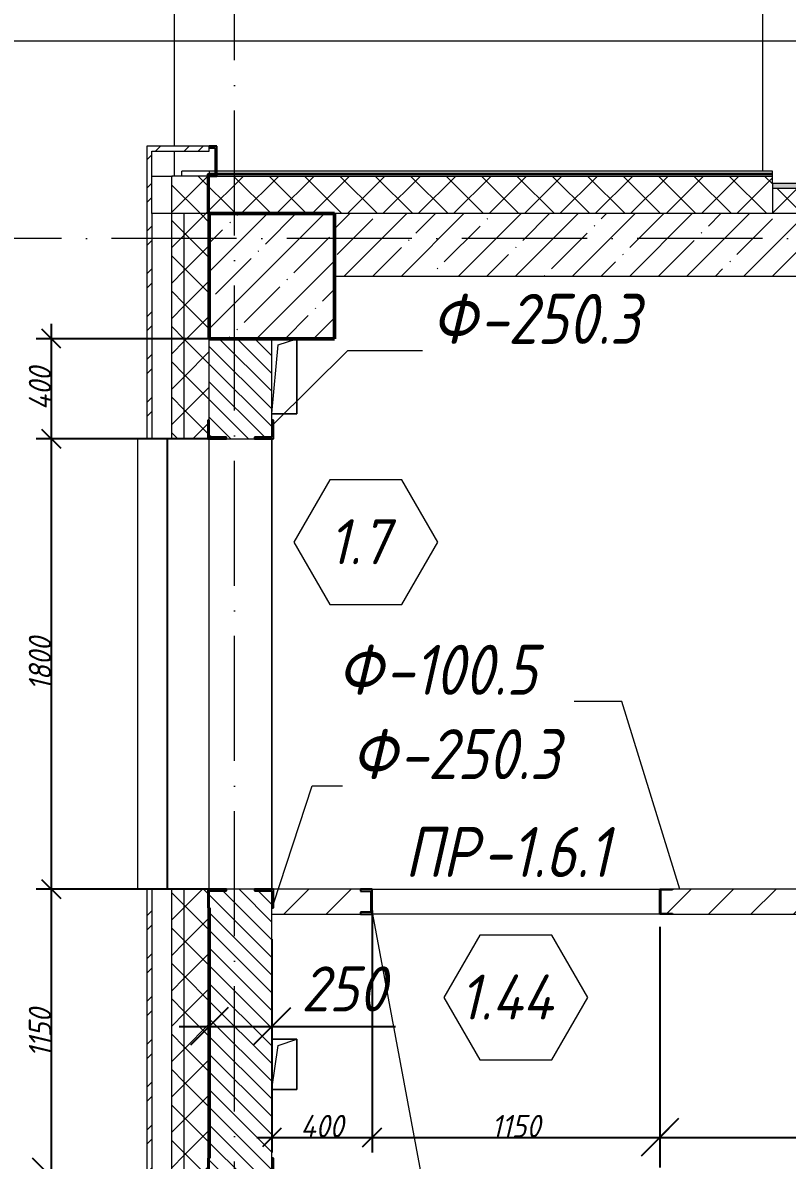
# Model space of a CAD drawing. Header units: millimetres. Extents: x -356862 to 418287, y 0 to 839748.
# Drawn here: x -178196 to -175142, y 608614 to 613160 of the extents above; entities that cross this region are included whole.
import ezdxf

# ---------------------------------------------------------------- set-up
doc = ezdxf.new("R2010")
doc.units = ezdxf.units.MM
doc.linetypes.add('50_200_ШТРИХ_1Т_ш5_п1_п1_', pattern=[700, 500, -100, 0, -100])
for name, color, linetype, lineweight in [('A-____-____-DIMS', 7, 'Continuous', 9), ('A-DOOR-____-IDEN', 7, 'Continuous', 9), ('A-DOOR-____-OTLN', 7, 'Continuous', 9), ('A-FLOR-____-OTLN', 7, 'Continuous', 9), ('A-GENM-____-IDEN', 7, 'Continuous', 9), ('A-GENM-____-MCUT', 7, 'Continuous', 25), ('A-GENM-____-OTLN', 7, 'Continuous', 9), ('A-GENM-____-OTLN-1', 7, 'Continuous', 25), ('A-GLAZ-____-OTLN', 7, 'Continuous', 9), ('A-WALL-____-MCUT', 7, 'Continuous', 13), ('A-WALL-____-MCUT-1', 7, 'Continuous', 9), ('A-WALL-____-MCUT-2', 7, 'Continuous', 50), ('A-WALL-____-MCUT-3', 7, 'Continuous', 9), ('A-WALL-____-OTLN', 7, 'Continuous', 9), ('A-WALL-____-PATT-1', 7, 'Continuous', 9), ('A-WALL-FNSH-MCUT-1', 7, 'Continuous', 9), ('S-COLS-____-MCUT', 7, 'Continuous', 50), ('S-COLS-____-OTLN', 7, 'Continuous', 9), ('S-GRID-____-OTLN-1', 7, '50_200_ШТРИХ_1Т_ш5_п1_п1_', 9)]:
    doc.layers.add(name, color=color, linetype=linetype, lineweight=lineweight)
for name, color, linetype, lineweight, true_color in [('A-DOOR-____-OTLN-1', 7, 'Continuous', 9, 0xffffff), ('A-WALL-____-MCUT-7', 7, 'Continuous', 9, 0x000000), ('A-WALL-____-PATT-2', 7, 'Continuous', 9, 0x787878), ('A-WALL-____-PATT-5', 7, 'Continuous', 9, 0x000000), ('A-WALL-____-PATT-7', 7, 'Continuous', 9, 0x000000), ('A-WALL-FNSH-MCUT-2', 7, 'Continuous', 13, 0x000000), ('A-WALL-FNSH-MCUT-3', 7, 'Continuous', 9, 0x000000), ('G-____-____-SYMB-2', 7, 'Continuous', 9, 0x000000), ('I-WALL-____-OTLN-3', 7, 'Continuous', 9, 0x000000)]:
    doc.layers.add(name, color=color, linetype=linetype, lineweight=lineweight, true_color=true_color)
doc.styles.add('ISOCPEUR_I_10', font='isocpeui.ttf', dxfattribs={"width": 0.9, "height": 180})
doc.styles.add('ISOCPEUR_I_14', font='isocpeui.ttf', dxfattribs={"width": 0.9, "height": 180})
doc.styles.add('ISOCPEUR_I_2', font='isocpeui.ttf', dxfattribs={"width": 0.85, "height": 2.3})
doc.styles.add('ISOCPEUR_I_7', font='isocpeui.ttf', dxfattribs={"width": 0.9, "height": 90})
doc.dimstyles.new('ISO-1_8_0_9К_СРЕДНИЙ_Кладочные_2', dxfattribs={"dimscale": 304.8, "dimtxt": 89.638306, "dimasz": 0.246063, "dimexe": 0.19685, "dimexo": 0, "dimgap": 0, "dimtad": 1, "dimdec": 3, "dimrnd": 0.001, "dimdsep": 46, "dimtxsty": 'ISOCPEUR_I_7', "dimblk1": 'OBLIQUE', "dimblk2": 'OBLIQUE', "dimsah": 1, "dimcen": 0.09, "dimdle": 0.19685, "dimazin": 0, "dimtfac": 1, "dimtdec": 4, "dimtix": 1, "dimtmove": 1, "dimatfit": 3, "dimfxl": 1, "dimtvp": 1, "dimtolj": 1, "dimtzin": 0, "dimarcsym": 2})
doc.dimstyles.new('ISO-1_8_0_9К_СРЕДНИЙ_Кладочные_3', dxfattribs={"dimscale": 304.8, "dimtxt": 179.276612, "dimasz": 0.492126, "dimexe": 0.393701, "dimexo": 0, "dimgap": 0, "dimtad": 1, "dimdec": 3, "dimrnd": 0.001, "dimdsep": 46, "dimtxsty": 'ISOCPEUR_I_10', "dimblk1": 'OBLIQUE', "dimblk2": 'OBLIQUE', "dimsah": 1, "dimcen": 0.09, "dimdle": 0.393701, "dimazin": 0, "dimtfac": 1, "dimtdec": 4, "dimtix": 1, "dimtmove": 0, "dimatfit": 3, "dimfxl": 1, "dimtvp": 1, "dimtolj": 1, "dimtzin": 0, "dimarcsym": 2})
doc.dimstyles.new('ISO-1_8_0_9К_СРЕДНИЙ_Кладочные_4', dxfattribs={"dimscale": 304.8, "dimtxt": 179.276612, "dimasz": 0.492126, "dimexe": 0.393701, "dimexo": 0, "dimgap": 0, "dimtad": 1, "dimdec": 3, "dimrnd": 0.001, "dimdsep": 46, "dimtxsty": 'ISOCPEUR_I_10', "dimblk1": 'OBLIQUE', "dimblk2": 'OBLIQUE', "dimsah": 1, "dimcen": 0.09, "dimdle": 0.393701, "dimazin": 0, "dimtfac": 1, "dimtdec": 4, "dimtix": 1, "dimtmove": 1, "dimatfit": 3, "dimfxl": 1, "dimtvp": 1, "dimtolj": 1, "dimtzin": 0, "dimarcsym": 2})
pattern_1 = [(45, (-175000.74, 544716.51), (-70.71068, 70.71068), []), (135, (-175000.74, 544716.51), (-70.71068, -70.71068), [])]
pattern_2 = [(45, (-175000.74, 544716.51), (-85.53659, 85.53659), []), (45, (-174943.71, 544716.51), (-85.53659, 85.53659), [])]

# ---------------------------------------------------------------- blocks, each defined once
blk = doc.blocks.new('BSC_Колонна _Прямоугольная - 500х500-V36-АР1_Кладочный план 1 этажа в осях 1-64_Ю-ЯЯ')
at = {"layer": 'S-COLS-____-OTLN'}
h = blk.add_hatch(dxfattribs=at)
h.set_pattern_fill('FP_35', color=256, style=0, pattern_type=2)
h.set_pattern_definition([(45, (2200, -67431.04), (-114.04925, 114.04925), []), (45, (2314.05, -67431.04), (-114.04925, 114.04925), [201.613, -40.323, 3.353, -36.97])])
h.paths.add_polyline_path([(-250, -250), (250, -250), (250, 250), (-250, 250)], flags=0)
at = {"layer": 'S-COLS-____-MCUT'}
for p, q in [((250, 250), (-250, 250)), ((-250, 250), (-250, -250)), ((250, -250), (250, 250)), ((-250, -250), (250, -250))]:
    blk.add_line(p, q, dxfattribs=at)
blk = doc.blocks.new('Проем_Дверь_Прямоугольный - 1800х2700h_оконные проемы-25805030-АР1_Кладочный план 1 этажа в осях 1-64_Ю-ЯЯ')
at = {"layer": 'A-DOOR-____-OTLN-1'}
for p, q in [((900, 125), (-900, 125)), ((900, -125), (-900, -125))]:
    blk.add_line(p, q, dxfattribs=at)
blk = doc.blocks.new('Фахверк_СКБ_Уголок - 250_2700-27497298-АР1_Кладочный план 1 этажа в осях 1-64_Ю-ЯЯ')
at = {"layer": 'A-GENM-____-MCUT'}
for p, q in [((200, 181), (125, 181)), ((125, 181), (125, 106)), ((131, 106), (131, 175)), ((131, 175), (200, 175)), ((200, 175), (200, 181)), ((125, 106), (131, 106)), ((131, -6), (125, -6)), ((125, -6), (125, -81)), ((131, -75), (131, -6)), ((125, -81), (200, -81)), ((200, -75), (131, -75)), ((200, -81), (200, -75))]:
    blk.add_line(p, q, dxfattribs=at)
blk = doc.blocks.new('154_Фахверк_СКБ_Швеллер - Тип_100_4010-28225412-АР1_Кладочный план 1 этажа в осях 1-64_Ю-ЯЯ')
at = {"layer": 'A-GENM-____-MCUT'}
for p, q in [((125, 50), (175, 50)), ((125, -50), (125, 50)), ((128, 47), (128, -47)), ((175, 47), (128, 47)), ((175, 50), (175, 47)), ((175, -50), (125, -50)), ((128, -47), (175, -47)), ((175, -47), (175, -50))]:
    blk.add_line(p, q, dxfattribs=at)
blk = doc.blocks.new('154_Стойка_СКБ_Швеллер - СМ-2230_100-28215779-АР1_Кладочный план 1 этажа в осях 1-64_Ю-ЯЯ')
at = {"layer": 'A-GENM-____-MCUT'}
for p, q in [((171, 50), (125, 50)), ((125, 50), (125, -50)), ((171, 42.4), (171, 50)), ((129.5, 42.4), (171, 42.4)), ((129.5, -42.4), (129.5, 42.4)), ((171, -42.4), (129.5, -42.4)), ((171, -50), (171, -42.4)), ((125, -50), (171, -50))]:
    blk.add_line(p, q, dxfattribs=at)
blk = doc.blocks.new('AR_Отверстие прямоугольное _в плите_ - AR_Отверстие прямоугольное _в плите_-30511980-АР1_Кладочный план 1 этажа в осях 1-64_Ю-ЯЯ')
at = {"layer": 'A-GENM-____-OTLN'}
for p, q in [((-25, 125), (50, 150)), ((50, -150), (50, 150)), ((-49.9, -148.5), (-25, 125)), ((-49.9, -150), (50, -150))]:
    blk.add_line(p, q, dxfattribs=at)
blk = doc.blocks.new('AR_Отверстие прямоугольное _в плите_ - AR_Отверстие прямоугольное _в плите_-V240-АР1_Кладочный план 1 этажа в осях 1-64_Ю-ЯЯ')
at = {"layer": 'A-GENM-____-OTLN'}
for p, q in [((50, 100), (-49.9, 100)), ((-25, 75), (50, 100)), ((50, -100), (50, 100)), ((-49.9, -99.1), (-25, 75)), ((-49.9, -100), (50, -100))]:
    blk.add_line(p, q, dxfattribs=at)
blk = doc.blocks.new('Отлив_СКБ - Отлив витража_120_НВФ-31885689-АР1_Кладочный план 1 этажа в осях 1-64_Ю-ЯЯ')
at = {"layer": 'A-GLAZ-____-OTLN'}
for p, q in [((0, 83), (0, 120)), ((1800, 120), (0, 120)), ((1800, 120), (1800, 83)), ((0, 2), (1800, 2)), ((1800, 0), (0, 0))]:
    blk.add_line(p, q, dxfattribs=at)
blk = doc.blocks.new('О_Общий_Откосы металлические_СКБ_Боковой - О_Общий_Откосы металлические_СКБ_Боковой-V259-АР1_Кладочный план 1 этажа в осях 1-64_Ю-ЯЯ')
at = {"layer": 'A-GENM-____-MCUT'}
for p, q in [((120, 0), (0, 0)), ((0, 0), (0, -30)), ((120, -30), (120, 0)), ((0, -30), (7, -30)), ((7, -30), (7, -7)), ((7, -7), (113, -7)), ((113, -7), (113, -37)), ((113, -37), (270, -37)), ((270, -30), (120, -30)), ((270, -37), (270, -30))]:
    blk.add_line(p, q, dxfattribs=at)
blk = doc.blocks.new('Марка проема - марка проема-27336095-АР1_Кладочный план 1 этажа в осях 1-64_Ю-ЯЯ')
at = {"layer": 'A-DOOR-____-IDEN'}
for p, q in [((-1.439, 0.159), (-2.877, -2.333)), ((1.439, 0.159), (-1.439, 0.159)), ((2.877, -2.333), (1.439, 0.159)), ((-2.877, -2.333), (-1.439, -4.825)), ((1.439, -4.825), (2.877, -2.333)), ((-1.439, -4.825), (1.439, -4.825))]:
    blk.add_line(p, q, dxfattribs=at)
blk = doc.blocks.new('_Oblique')
at = {"color": 0, "linetype": 'ByBlock', "lineweight": -2}
blk.add_line((-0.5, -0.5), (0.5, 0.5), dxfattribs=at)
blk = doc.blocks.new('*D12176')
at = {"layer": 'A-____-____-DIMS', "color": 0, "lineweight": -2, "transparency": 16777216}
for p, q in [((-177200.7, 609497.6), (-177200.7, 609029.1)), ((-177450.7, 608811.7), (-177450.7, 609269.1)), ((-177570.7, 609149.1), (-177200.7, 609149.1)), ((-177200.7, 609149.1), (-176706.6, 609149.1))]:
    blk.add_line(p, q, dxfattribs=at)
at = {"layer": 'Defpoints', "color": 0, "transparency": 16777216}
for p in [(-177200.7, 609497.6), (-177200.7, 609149.1), (-177450.7, 608811.7)]:
    blk.add_point(p, dxfattribs=at)
at = {"layer": 'A-____-____-DIMS', "color": 0, "lineweight": -2, "transparency": 16777216, "xscale": 150, "yscale": 150, "zscale": 150, "rotation": 180}
blk.add_blockref('_Oblique', (-177450.7, 609149.1), dxfattribs=at)
at = {"layer": 'A-____-____-DIMS', "color": 0, "lineweight": -2, "transparency": 16777216, "xscale": 150, "yscale": 150, "zscale": 150}
blk.add_blockref('_Oblique', (-177200.7, 609149.1), dxfattribs=at)
at = {"layer": 'A-____-____-DIMS', "color": 0, "transparency": 16777216, "insert": (-177083.5, 609389.1), "char_height": 180, "width": 409.578, "attachment_point": 1, "line_spacing_factor": 1.149209, "style": 'ISOCPEUR_I_10'}
blk.add_mtext('\\A1;250', dxfattribs=at)
blk = doc.blocks.new('*D12177')
at = {"layer": 'A-____-____-DIMS', "color": 0, "lineweight": -2, "transparency": 16777216}
for p, q in [((-176800.7, 609613), (-176800.7, 608645.6)), ((-177200.7, 609497.6), (-177200.7, 608645.6)), ((-177260.7, 608705.6), (-176740.7, 608705.6))]:
    blk.add_line(p, q, dxfattribs=at)
at = {"layer": 'Defpoints', "color": 0, "transparency": 16777216}
for p in [(-176800.7, 609613), (-177200.7, 609497.6), (-176800.7, 608705.6)]:
    blk.add_point(p, dxfattribs=at)
at = {"layer": 'A-____-____-DIMS', "color": 0, "lineweight": -2, "transparency": 16777216, "xscale": 75, "yscale": 75, "zscale": 75, "rotation": 180}
blk.add_blockref('_Oblique', (-177200.7, 608705.6), dxfattribs=at)
at = {"layer": 'A-____-____-DIMS', "color": 0, "lineweight": -2, "transparency": 16777216, "xscale": 75, "yscale": 75, "zscale": 75}
blk.add_blockref('_Oblique', (-176800.7, 608705.6), dxfattribs=at)
at = {"layer": 'A-____-____-DIMS', "color": 0, "transparency": 16777216, "insert": (-177000.7, 608750.6), "char_height": 90, "width": 426.127, "attachment_point": 5, "style": 'ISOCPEUR_I_7'}
blk.add_mtext('\\A1;400', dxfattribs=at)
blk = doc.blocks.new('*D12178')
at = {"layer": 'A-____-____-DIMS', "color": 0, "lineweight": -2, "transparency": 16777216}
for p, q in [((-176800.7, 609613), (-176800.7, 608645.6)), ((-175650.7, 609547.6), (-175650.7, 608645.6)), ((-176860.7, 608705.6), (-175590.7, 608705.6))]:
    blk.add_line(p, q, dxfattribs=at)
at = {"layer": 'Defpoints', "color": 0, "transparency": 16777216}
for p in [(-176800.7, 609613), (-175650.7, 609547.6), (-175650.7, 608705.6)]:
    blk.add_point(p, dxfattribs=at)
at = {"layer": 'A-____-____-DIMS', "color": 0, "lineweight": -2, "transparency": 16777216, "xscale": 75, "yscale": 75, "zscale": 75, "rotation": 180}
blk.add_blockref('_Oblique', (-176800.7, 608705.6), dxfattribs=at)
at = {"layer": 'A-____-____-DIMS', "color": 0, "lineweight": -2, "transparency": 16777216, "xscale": 75, "yscale": 75, "zscale": 75}
blk.add_blockref('_Oblique', (-175650.7, 608705.6), dxfattribs=at)
at = {"layer": 'A-____-____-DIMS', "color": 0, "transparency": 16777216, "insert": (-176225.7, 608750.6), "char_height": 90, "width": 463.361, "attachment_point": 5, "style": 'ISOCPEUR_I_7'}
blk.add_mtext('\\A1;1150', dxfattribs=at)
blk = doc.blocks.new('*D12179')
at = {"layer": 'A-____-____-DIMS', "color": 0, "lineweight": -2, "transparency": 16777216}
for p, q in [((-174100.7, 609597.6), (-174100.7, 608585.6)), ((-175650.7, 609547.6), (-175650.7, 608585.6)), ((-175770.7, 608705.6), (-173980.7, 608705.6))]:
    blk.add_line(p, q, dxfattribs=at)
at = {"layer": 'Defpoints', "color": 0, "transparency": 16777216}
for p in [(-174100.7, 609597.6), (-175650.7, 609547.6), (-174100.7, 608705.6)]:
    blk.add_point(p, dxfattribs=at)
at = {"layer": 'A-____-____-DIMS', "color": 0, "lineweight": -2, "transparency": 16777216, "xscale": 150, "yscale": 150, "zscale": 150, "rotation": 180}
blk.add_blockref('_Oblique', (-175650.7, 608705.6), dxfattribs=at)
at = {"layer": 'A-____-____-DIMS', "color": 0, "lineweight": -2, "transparency": 16777216, "xscale": 150, "yscale": 150, "zscale": 150}
blk.add_blockref('_Oblique', (-174100.7, 608705.6), dxfattribs=at)
at = {"layer": 'A-____-____-DIMS', "color": 0, "transparency": 16777216, "insert": (-174949, 609060.8), "char_height": 180, "width": 504.733, "attachment_point": 1, "line_spacing_factor": 1.149209, "style": 'ISOCPEUR_I_10'}
blk.add_mtext('\\A1;1550', dxfattribs=at)
blk = doc.blocks.new('*D12187')
at = {"layer": 'A-____-____-DIMS', "color": 0, "lineweight": -2, "transparency": 16777216}
for p, q in [((-178081.9, 611957.6), (-178081.9, 611437.6)), ((-177450.7, 611897.6), (-178141.9, 611897.6)), ((-177456.7, 611497.6), (-178141.9, 611497.6))]:
    blk.add_line(p, q, dxfattribs=at)
at = {"layer": 'Defpoints', "color": 0, "transparency": 16777216}
for p in [(-177450.7, 611897.6), (-178081.9, 611497.6), (-177456.7, 611497.6)]:
    blk.add_point(p, dxfattribs=at)
at = {"layer": 'A-____-____-DIMS', "color": 0, "lineweight": -2, "transparency": 16777216, "xscale": 75, "yscale": 75, "zscale": 75}
for p, rotation in [((-178081.9, 611897.6), 90), ((-178081.9, 611497.6), 270)]:
    blk.add_blockref('_Oblique', p, dxfattribs=dict(at, rotation=rotation))
at = {"layer": 'A-____-____-DIMS', "color": 0, "transparency": 16777216, "insert": (-178126.9, 611697.6), "char_height": 90, "width": 426.127, "attachment_point": 5, "rotation": 90, "style": 'ISOCPEUR_I_7'}
blk.add_mtext('\\A1;400', dxfattribs=at)
blk = doc.blocks.new('*D12188')
at = {"layer": 'A-____-____-DIMS', "color": 0, "lineweight": -2, "transparency": 16777216}
for p, q in [((-178081.9, 611557.6), (-178081.9, 609637.6)), ((-177456.7, 611497.6), (-178141.9, 611497.6)), ((-177456.7, 609697.6), (-178141.9, 609697.6))]:
    blk.add_line(p, q, dxfattribs=at)
at = {"layer": 'Defpoints', "color": 0, "transparency": 16777216}
for p in [(-177456.7, 611497.6), (-178081.9, 609697.6), (-177456.7, 609697.6)]:
    blk.add_point(p, dxfattribs=at)
at = {"layer": 'A-____-____-DIMS', "color": 0, "lineweight": -2, "transparency": 16777216, "xscale": 75, "yscale": 75, "zscale": 75}
for p, rotation in [((-178081.9, 611497.6), 90), ((-178081.9, 609697.6), 270)]:
    blk.add_blockref('_Oblique', p, dxfattribs=dict(at, rotation=rotation))
at = {"layer": 'A-____-____-DIMS', "color": 0, "transparency": 16777216, "insert": (-178126.9, 610597.6), "char_height": 90, "width": 504.733, "attachment_point": 5, "rotation": 90, "style": 'ISOCPEUR_I_7'}
blk.add_mtext('\\A1;1800', dxfattribs=at)
blk = doc.blocks.new('*D12189')
at = {"layer": 'A-____-____-DIMS', "color": 0, "lineweight": -2, "transparency": 16777216}
for p, q in [((-178081.9, 609757.6), (-178081.9, 608487.6)), ((-177456.7, 609697.6), (-178141.9, 609697.6)), ((-177456.7, 608547.6), (-178141.9, 608547.6))]:
    blk.add_line(p, q, dxfattribs=at)
at = {"layer": 'Defpoints', "color": 0, "transparency": 16777216}
for p in [(-177456.7, 609697.6), (-178081.9, 608547.6), (-177456.7, 608547.6)]:
    blk.add_point(p, dxfattribs=at)
at = {"layer": 'A-____-____-DIMS', "color": 0, "lineweight": -2, "transparency": 16777216, "xscale": 75, "yscale": 75, "zscale": 75}
for p, rotation in [((-178081.9, 609697.6), 90), ((-178081.9, 608547.6), 270)]:
    blk.add_blockref('_Oblique', p, dxfattribs=dict(at, rotation=rotation))
at = {"layer": 'A-____-____-DIMS', "color": 0, "transparency": 16777216, "insert": (-178126.9, 609122.6), "char_height": 90, "width": 463.361, "attachment_point": 5, "rotation": 90, "style": 'ISOCPEUR_I_7'}
blk.add_mtext('\\A1;1150', dxfattribs=at)
blk = doc.blocks.new('*D12190')
at = {"layer": 'A-____-____-DIMS', "color": 0, "lineweight": -2, "transparency": 16777216}
for p, q in [((-178081.9, 608667.6), (-178081.9, 607777.4)), ((-177456.7, 608547.6), (-178201.9, 608547.6)), ((-178081.9, 606627.6), (-178081.9, 607379.4)), ((-177450.7, 606747.6), (-178201.9, 606747.6))]:
    blk.add_line(p, q, dxfattribs=at)
at = {"layer": 'Defpoints', "color": 0, "transparency": 16777216}
for p in [(-177456.7, 608547.6), (-178081.9, 606747.6), (-177450.7, 606747.6)]:
    blk.add_point(p, dxfattribs=at)
at = {"layer": 'A-____-____-DIMS', "color": 0, "lineweight": -2, "transparency": 16777216, "xscale": 150, "yscale": 150, "zscale": 150}
for p, rotation in [((-178081.9, 608547.6), 90), ((-178081.9, 606747.6), 270)]:
    blk.add_blockref('_Oblique', p, dxfattribs=dict(at, rotation=rotation))
at = {"layer": 'A-____-____-DIMS', "color": 0, "transparency": 16777216, "insert": (-178317.1, 607326), "char_height": 180, "width": 504.733, "attachment_point": 1, "rotation": 90, "line_spacing_factor": 1.149209, "style": 'ISOCPEUR_I_10'}
blk.add_mtext('\\A1;1800', dxfattribs=at)

msp = doc.modelspace()

# ---------------------------------------------------------------- hatches: boundary and pattern name
at = {"layer": 'A-WALL-____-PATT-1'}
h = msp.add_hatch(dxfattribs=at)
h.set_pattern_fill('FP_6', color=256, style=0, pattern_type=2)
h.set_pattern_definition([(135, (-175000.736, 544716.51), (-35.35534, -35.35534), [])])
h.paths.add_polyline_path([(-177269.7357, 608547.5526), (-177269.7357, 608553.5526), (-177200.7357, 608553.5526), (-177200.7357, 609691.5526), (-177269.7357, 609691.5526), (-177269.7357, 609697.5526), (-177381.7357, 609697.5526), (-177381.7357, 609691.5526), (-177450.7357, 609691.5526), (-177450.7357, 608553.5526), (-177381.7357, 608553.5526), (-177381.7357, 608547.5526)], flags=0)
h.paths.add_polyline_path([(-177269.7357, 611497.5526), (-177269.7357, 611503.5526), (-177200.7357, 611503.5526), (-177200.7357, 611897.5526), (-177450.7357, 611897.5526), (-177450.7357, 611503.5526), (-177381.7357, 611503.5526), (-177381.7357, 611497.5526)], flags=0)
at = {"layer": 'A-WALL-____-PATT-2'}
h = msp.add_hatch(dxfattribs=at)
h.set_pattern_fill('FP_3', color=256, style=0, pattern_type=2)
h.set_pattern_definition(pattern_2)
h.paths.add_polyline_path([(-177700.7357, 612647.5526), (-177450.7357, 612647.5526), (-177450.7357, 612667.5526), (-177700.7357, 612667.5526)], flags=0)
h = msp.add_hatch(dxfattribs=at)
h.set_pattern_fill('FP_3', color=256, style=0, pattern_type=2)
h.set_pattern_definition(pattern_2)
h.paths.add_polyline_path([(-177680.7357, 599647.5526), (-177680.7357, 600897.5526), (-177700.7357, 600897.5526), (-177700.7357, 599647.5526)], flags=0)
h.paths.add_polyline_path([(-177700.7357, 602697.5526), (-177680.7357, 602697.5526), (-177680.7357, 603897.5526), (-177700.7357, 603897.5526), (-177700.7357, 603555.9544)], flags=0)
h.paths.add_polyline_path([(-177680.7357, 605697.5526), (-177680.7357, 606747.5526), (-177700.7357, 606747.5526), (-177700.7357, 605697.5526)], flags=0)
h.paths.add_polyline_path([(-177680.7357, 608547.5526), (-177680.7357, 609697.5526), (-177700.7357, 609697.5526), (-177700.7357, 608547.5526)], flags=0)
h.paths.add_polyline_path([(-177700.7357, 611497.5526), (-177680.7357, 611497.5526), (-177680.7357, 612647.5526), (-177700.7357, 612647.5526), (-177700.7357, 611628.3799)], flags=0)
h = msp.add_hatch(dxfattribs=at)
h.set_pattern_fill('FP_1', color=256, style=0, pattern_type=2)
h.set_pattern_definition(pattern_1)
h.paths.add_polyline_path([(-175200.7357, 612397.5526), (-175200.7357, 612547.5526), (-177600.7357, 612547.5526), (-177600.7357, 612397.5526), (-176782.7431, 612397.5526)], flags=0)
h = msp.add_hatch(dxfattribs=at)
h.set_pattern_fill('FP_1', color=256, style=0, pattern_type=2)
h.set_pattern_definition(pattern_1)
h.paths.add_polyline_path([(-172550.7357, 612397.5526), (-172550.7357, 612497.5526), (-175200.7357, 612497.5526), (-175200.7357, 612397.5526), (-173247.8146, 612397.5526)], flags=0)
h = msp.add_hatch(dxfattribs=at)
h.set_pattern_fill('FP_1', color=256, style=0, pattern_type=2)
h.set_pattern_definition(pattern_1)
h.paths.add_polyline_path([(-177550.7357, 599747.5526), (-177550.7357, 600897.5526), (-177600.7357, 600897.5526), (-177600.7357, 599747.5526)], flags=0)
h.paths.add_polyline_path([(-177600.7357, 602697.5526), (-177550.7357, 602697.5526), (-177550.7357, 603897.5526), (-177600.7357, 603897.5526), (-177600.7357, 602748.7118)], flags=0)
h.paths.add_polyline_path([(-177600.7357, 605697.5526), (-177550.7357, 605697.5526), (-177550.7357, 606747.5526), (-177600.7357, 606747.5526), (-177600.7357, 605977.682)], flags=0)
h.paths.add_polyline_path([(-177550.7357, 608547.5526), (-177550.7357, 609697.5526), (-177600.7357, 609697.5526), (-177600.7357, 608547.5526)], flags=0)
h.paths.add_polyline_path([(-177600.7357, 611497.5526), (-177550.7357, 611497.5526), (-177550.7357, 612397.5526), (-177600.7357, 612397.5526), (-177600.7357, 611628.3799)], flags=0)
h = msp.add_hatch(dxfattribs=at)
h.set_pattern_fill('FP_1', color=256, style=0, pattern_type=2)
h.set_pattern_definition(pattern_1)
h.paths.add_polyline_path([(-177550.7357, 599797.5526), (-177450.7357, 599797.5526), (-177450.7357, 600822.5526), (-177456.7357, 600822.5526), (-177456.7357, 600897.5526), (-177550.7357, 600897.5526), (-177550.7357, 600326.9842)], flags=0)
h.paths.add_polyline_path([(-177456.7357, 602697.5526), (-177456.7357, 602772.5526), (-177450.7357, 602772.5526), (-177450.7357, 603897.5526), (-177550.7357, 603897.5526), (-177550.7357, 602697.5526)], flags=0)
h.paths.add_polyline_path([(-177550.7357, 605697.5526), (-177456.7357, 605697.5526), (-177456.7357, 605772.5526), (-177450.7357, 605772.5526), (-177450.7357, 606747.5526), (-177550.7357, 606747.5526), (-177550.7357, 605977.682)], flags=0)
h.paths.add_polyline_path([(-177550.7357, 608547.5526), (-177456.7357, 608547.5526), (-177456.7357, 608622.5526), (-177450.7357, 608622.5526), (-177450.7357, 609622.5526), (-177456.7357, 609622.5526), (-177456.7357, 609697.5526), (-177550.7357, 609697.5526), (-177550.7357, 608553.5526)], flags=0)
h.paths.add_polyline_path([(-177550.7357, 611497.5526), (-177456.7357, 611497.5526), (-177456.7357, 611572.5526), (-177450.7357, 611572.5526), (-177450.7357, 612397.5526), (-177550.7357, 612397.5526), (-177550.7357, 611628.3799)], flags=0)
h = msp.add_hatch(dxfattribs=at)
h.set_pattern_fill('FP_2', color=256, style=0, pattern_type=2)
h.set_pattern_definition([(45, (-175000.74, 544716.51), (-114.04925, 114.04925), []), (45, (-174886.69, 544716.51), (-114.04925, 114.04925), [201.612, -40.322, 3.353, -36.97])])
h.paths.add_polyline_path([(-176782.7431, 612147.5526), (-171800.7357, 612147.5526), (-171800.7357, 612397.5526), (-176950.7357, 612397.5526), (-176950.7357, 612147.5526)], flags=0)
h.paths.add_polyline_path([(-169950.7357, 612147.5526), (-169950.7357, 612397.5526), (-170650.7357, 612397.5526), (-170650.7357, 612147.5526)], flags=0)
at = {"layer": 'A-WALL-____-PATT-5'}
h = msp.add_hatch(dxfattribs=at)
h.set_pattern_fill('FP_4', color=256, style=0, pattern_type=2)
h.set_pattern_definition([(45, (-175000.74, 544716.51), (-84.85281, 84.85281), [])])
h.paths.add_polyline_path([(-177200.7357, 609597.5526), (-176846.7357, 609597.5526), (-176846.7357, 609605.1526), (-176805.2357, 609605.1526), (-176805.2357, 609689.9526), (-176846.7357, 609689.9526), (-176846.7357, 609697.5526), (-177194.7357, 609697.5526), (-177194.7357, 609622.5526), (-177200.7357, 609622.5526)], flags=0)
h.paths.add_polyline_path([(-174100.7357, 609597.5526), (-174100.7357, 609697.5526), (-175600.7357, 609697.5526), (-175600.7357, 609694.5526), (-175647.7357, 609694.5526), (-175647.7357, 609600.5526), (-175600.7357, 609600.5526), (-175600.7357, 609597.5526), (-175015.2789, 609597.5526)], flags=0)
at = {"layer": 'A-WALL-____-PATT-7'}
h = msp.add_hatch(dxfattribs=at)
h.set_pattern_fill('FP_187', color=256, style=0, pattern_type=2)
h.set_pattern_definition([(0, (-175000.736, 544716.51), (81.28, 20.32), [3.353, -57.607, 3.353, -57.607, -325.12]), (0, (-175000.736, 544716.51), (81.28, 20.32), [-121.92, 3.353, -118.567, 3.353, -57.607, -142.24]), (0, (-175000.736, 544716.51), (81.28, 20.32), [-304.8, 3.353, -37.287, 3.353, -98.247]), (120, (-174970.256, 544726.67), (-58.237636, 60.230545), [3.353, -57.607, 3.353, -57.607, -325.12]), (120, (-174970.256, 544726.67), (-58.237636, 60.230545), [-121.92, 3.353, -118.567, 3.353, -57.607, -142.24]), (120, (-174970.256, 544726.67), (-58.237636, 60.230545), [-304.8, 3.353, -37.287, 3.353, -98.247]), (240, (-174960.096, 544767.31), (-23.042364, -80.550545), [3.353, -57.607, 3.353, -57.607, -325.12]), (240, (-174960.096, 544767.31), (-23.042364, -80.550545), [-121.92, 3.353, -118.567, 3.353, -57.607, -142.24]), (240, (-174960.096, 544767.31), (-23.042364, -80.550545), [-304.8, 3.353, -37.287, 3.353, -98.247])])
h.paths.add_polyline_path([(-175200.7357, 612497.5526), (-172550.7357, 612497.5526), (-172550.7357, 612517.5526), (-175200.7357, 612517.5526)], flags=0)

# ---------------------------------------------------------------- linework, layer by layer
at = {"layer": 'A-FLOR-____-OTLN'}
for p, q in [((-175240.7357, 617577.5526), (-175240.7357, 612567.5526)), ((-177590.7357, 617477.5526), (-177590.7357, 612667.5526)), ((-177590.7357, 612647.5526), (-177590.7357, 612547.5526)), ((-177100.8681, 611897.5526), (-177100.8681, 611597.5526)), ((-177100.8681, 611597.5526), (-177200.7357, 611597.5526)), ((-177200.7357, 609097.5526), (-177100.8681, 609097.5526)), ((-177100.8681, 609097.5526), (-177100.8681, 608897.5526)), ((-177100.8681, 608897.5526), (-177200.7357, 608897.5526))]:
    msp.add_line(p, q, dxfattribs=at)
at = {"layer": 'A-GENM-____-IDEN'}
for p, q in [((-177194.7357, 611555.8859), (-176896.9363, 611849.8557)), ((-176896.9363, 611849.8557), (-176599.1369, 611849.8557)), ((-175802.7899, 610447.2801), (-175993.4707, 610447.2801)), ((-175570.7357, 609697.5526), (-175802.7899, 610447.2801)), ((-177194.7357, 609639.2192), (-177040.2537, 610110.1739)), ((-177040.2537, 610110.1739), (-176919.1369, 610110.1739)), ((-176798.7357, 609597.5526), (-176554.8924, 608292.6372))]:
    msp.add_line(p, q, dxfattribs=at)
at = {"layer": 'A-WALL-____-MCUT'}
for p, q in [((-175200.7357, 612497.5526), (-175200.7357, 612397.5526)), ((-172550.7357, 612497.5526), (-175200.7357, 612497.5526)), ((-177450.7357, 612397.5526), (-177680.7357, 612397.5526)), ((-177680.7357, 612397.5526), (-177680.7357, 611497.5526)), ((-177680.7357, 611497.5526), (-177456.7357, 611497.5526)), ((-177456.7357, 609697.5526), (-177680.7357, 609697.5526)), ((-177680.7357, 609697.5526), (-177680.7357, 608547.5526))]:
    msp.add_line(p, q, dxfattribs=at)
at = {"layer": 'A-WALL-____-MCUT-1'}
for p, q in [((-177200.7357, 611572.5526), (-177200.7357, 611897.5526)), ((-177381.7357, 611497.5526), (-177269.7357, 611497.5526)), ((-177269.7357, 609697.5526), (-177381.7357, 609697.5526)), ((-177200.7357, 608622.5526), (-177200.7357, 609622.5526))]:
    msp.add_line(p, q, dxfattribs=at)
at = {"layer": 'A-WALL-____-MCUT-2'}
msp.add_line((-177450.7357, 609622.5526), (-177450.7357, 608622.5526), dxfattribs=at)
at = {"layer": 'A-WALL-____-MCUT-3'}
for p, q in [((-171800.7357, 612397.5526), (-176950.7357, 612397.5526)), ((-176950.7357, 612147.5526), (-171800.7357, 612147.5526))]:
    msp.add_line(p, q, dxfattribs=at)
at = {"layer": 'A-WALL-____-MCUT-7'}
for p, q in [((-177450.7357, 612559.5526), (-175200.7357, 612559.5526)), ((-177450.7357, 612553.5526), (-175200.7357, 612553.5526)), ((-177450.7357, 612547.5526), (-177600.7357, 612547.5526)), ((-177600.7357, 611497.5526), (-177600.7357, 612547.5526)), ((-175200.7357, 612517.5526), (-175200.7357, 612547.5526)), ((-177550.7357, 611497.5526), (-177550.7357, 612397.5526)), ((-177450.7357, 611572.5526), (-177450.7357, 611897.5526)), ((-177600.7357, 608547.5526), (-177600.7357, 609697.5526)), ((-177550.7357, 608547.5526), (-177550.7357, 609697.5526))]:
    msp.add_line(p, q, dxfattribs=at)
at = {"layer": 'A-WALL-____-OTLN'}
for p, q in [((-177560.7357, 612547.5526), (-177560.7357, 612567.2051)), ((-177450.7357, 612567.2051), (-177560.7357, 612567.2051)), ((-177680.7357, 612547.5526), (-177600.7357, 612547.5526)), ((-177450.7357, 609697.5526), (-177450.7357, 611497.5526)), ((-177200.7357, 611497.5526), (-177200.7357, 609697.5526))]:
    msp.add_line(p, q, dxfattribs=at)
at = {"layer": 'A-WALL-FNSH-MCUT-1'}
msp.add_line((-175600.7357, 609597.5526), (-171700.7357, 609597.5526), dxfattribs=at)
at = {"layer": 'A-WALL-FNSH-MCUT-2'}
for p, q in [((-176846.7357, 609697.5526), (-177194.7357, 609697.5526)), ((-174100.7357, 609697.5526), (-175600.7357, 609697.5526)), ((-177200.7357, 609597.5526), (-176846.7357, 609597.5526))]:
    msp.add_line(p, q, dxfattribs=at)
at = {"layer": 'A-WALL-FNSH-MCUT-3'}
for p, q in [((-177450.7357, 612667.5526), (-177700.7357, 612667.5526)), ((-177700.7357, 612667.5526), (-177700.7357, 611497.5526)), ((-177680.7357, 612647.5526), (-177450.7357, 612647.5526)), ((-177680.7357, 612397.5526), (-177680.7357, 612647.5526)), ((-177450.7357, 612647.5526), (-177450.7357, 612667.5526)), ((-175200.7357, 612567.5526), (-177450.7357, 612567.5526)), ((-177450.7357, 612567.5526), (-177450.7357, 612547.5526)), ((-175200.7357, 612547.5526), (-175200.7357, 612567.5526)), ((-177450.7357, 612547.5526), (-175200.7357, 612547.5526)), ((-172550.7357, 612517.5526), (-175200.7357, 612517.5526)), ((-175200.7357, 612517.5526), (-175200.7357, 612497.5526)), ((-177700.7357, 611497.5526), (-177680.7357, 611497.5526)), ((-177700.7357, 609697.5526), (-177700.7357, 608547.5526)), ((-177680.7357, 609697.5526), (-177700.7357, 609697.5526))]:
    msp.add_line(p, q, dxfattribs=at)
at = {"layer": 'G-____-____-SYMB-2'}
msp.add_line((-179984.5837, 613087.5526), (-70594.3281, 613087.5526), dxfattribs=at)
at = {"layer": 'I-WALL-____-OTLN-3'}
for p, q in [((-176800.7357, 609697.5526), (-175650.7357, 609697.5526)), ((-175650.7357, 609597.5526), (-176800.7357, 609597.5526))]:
    msp.add_line(p, q, dxfattribs=at)
at = {"layer": 'S-GRID-____-OTLN-1'}
for p, q in [((-177350.7357, 597608.0984), (-177350.7357, 635609.362)), ((-70926.3291, 612297.5526), (-179669.5059, 612297.5526))]:
    msp.add_line(p, q, dxfattribs=at)

# ---------------------------------------------------------------- block references
at = {"layer": 'A-DOOR-____-IDEN', "xscale": 99.99999999999993, "yscale": 99.99999999999993, "zscale": 99.99999999999993}
for p in [(-176825.7357, 611317.5526), (-176225.7357, 609497.5526)]:
    msp.add_blockref('Марка проема - марка проема-27336095-АР1_Кладочный план 1 этажа в осях 1-64_Ю-ЯЯ', p, dxfattribs=at)
at = {"layer": 'A-DOOR-____-OTLN', "rotation": 269.9999999999999}
msp.add_blockref('Проем_Дверь_Прямоугольный - 1800х2700h_оконные проемы-25805030-АР1_Кладочный план 1 этажа в осях 1-64_Ю-ЯЯ', (-177325.7357, 610597.5526), dxfattribs=at)
at = {"layer": 'A-GENM-____-OTLN', "rotation": 270.0000000000002}
msp.add_blockref('О_Общий_Откосы металлические_СКБ_Боковой - О_Общий_Откосы металлические_СКБ_Боковой-V259-АР1_Кладочный план 1 этажа в осях 1-64_Ю-ЯЯ', (-177420.7357, 612667.5526), dxfattribs=at)
at = {"layer": 'A-GENM-____-OTLN'}
for name, p in [('AR_Отверстие прямоугольное _в плите_ - AR_Отверстие прямоугольное _в плите_-30511980-АР1_Кладочный план 1 этажа в осях 1-64_Ю-ЯЯ', (-177150.8681, 611747.5526)), ('AR_Отверстие прямоугольное _в плите_ - AR_Отверстие прямоугольное _в плите_-V240-АР1_Кладочный план 1 этажа в осях 1-64_Ю-ЯЯ', (-177150.8681, 608997.5526))]:
    msp.add_blockref(name, p, dxfattribs=at)
at = {"layer": 'A-GENM-____-OTLN-1'}
for name, p, rotation in [('Фахверк_СКБ_Уголок - 250_2700-27497298-АР1_Кладочный план 1 этажа в осях 1-64_Ю-ЯЯ', (-177275.7357, 611372.5526), 89.99999999999991), ('Фахверк_СКБ_Уголок - 250_2700-27497298-АР1_Кладочный план 1 этажа в осях 1-64_Ю-ЯЯ', (-177375.7357, 609822.5526), 269.9999999999999), ('154_Стойка_СКБ_Швеллер - СМ-2230_100-28215779-АР1_Кладочный план 1 этажа в осях 1-64_Ю-ЯЯ', (-176675.7357, 609647.5526), 180), ('Фахверк_СКБ_Уголок - 250_2700-27497298-АР1_Кладочный план 1 этажа в осях 1-64_Ю-ЯЯ', (-177275.7357, 608422.5526), 89.99999999999991)]:
    msp.add_blockref(name, p, dxfattribs=dict(at, rotation=rotation))
msp.add_blockref('154_Фахверк_СКБ_Швеллер - Тип_100_4010-28225412-АР1_Кладочный план 1 этажа в осях 1-64_Ю-ЯЯ', (-175775.7357, 609647.5526), dxfattribs=at)
at = {"layer": 'A-GLAZ-____-OTLN', "rotation": 90}
msp.add_blockref('Отлив_СКБ - Отлив витража_120_НВФ-31885689-АР1_Кладочный план 1 этажа в осях 1-64_Ю-ЯЯ', (-177617.7357, 609697.5526), dxfattribs=at)
at = {"layer": 'S-COLS-____-OTLN'}
msp.add_blockref('BSC_Колонна _Прямоугольная - 500х500-V36-АР1_Кладочный план 1 этажа в осях 1-64_Ю-ЯЯ', (-177200.7357, 612147.5526), dxfattribs=at)

# ---------------------------------------------------------------- texts
at = {"layer": 'A-DOOR-____-IDEN', "attachment_point": 1}
for s, insert, char_height, width, style in [('1.7', (-176973.5248, 611176.3721), 180, 310.253062, 'ISOCPEUR_I_14'), ('ПР', (-176669.6561, 609946.0721), 200, 375.18975, 'ISOCPEUR_I_2'), ('-1.6.1', (-176360.0936, 609946.0721), 200, 692.658, 'ISOCPEUR_I_2'), ('1.44', (-176450.9248, 609356.3721), 180, 497.847937, 'ISOCPEUR_I_14')]:
    msp.add_mtext(s, dxfattribs=dict(at, insert=insert, char_height=char_height, width=width, style=style))
at = {"layer": 'A-GENM-____-IDEN', "char_height": 200, "attachment_point": 1, "style": 'ISOCPEUR_I_2'}
for s, insert, width in [('\\fISOCPEUR|b0|i1|c204|p34|;\\W.9;Ф', (-176563.6936, 612076.9718), 230.886), ('-250.3', (-176373.1936, 612076.9718), 865.8225), ('\\fISOCPEUR|b0|i1|c204|p34|;\\W.9;Ф', (-176940.0274, 610674.3963), 230.886), ('-100.5', (-176749.5274, 610674.3963), 822.531375), ('\\fISOCPEUR|b0|i1|c204|p34|;\\W.9;Ф', (-176883.6936, 610337.29), 230.886), ('-250.3', (-176693.1936, 610337.29), 865.8225)]:
    msp.add_mtext(s, dxfattribs=dict(at, insert=insert, width=width))

# ---------------------------------------------------------------- dimensions: what is measured, and where the dimension line sits
at = {"layer": 'A-____-____-DIMS'}
for base, p1, p2, override, picture, middle in [((-178081.9076, 611497.5526), (-177450.7357, 611897.5526), (-177456.7357, 611497.5526), {"dimpost": '<>', "dimfxl": 400.044997}, '*D12187', (-178126.9076, 611697.5526)), ((-178081.9076, 609697.5526), (-177456.7357, 611497.5526), (-177456.7357, 609697.5526), {"dimpost": '<>', "dimfxl": 1800}, '*D12188', (-178126.9076, 610597.5526)), ((-178081.9076, 608547.5526), (-177456.7357, 609697.5526), (-177456.7357, 608547.5526), {"dimpost": '<>', "dimfxl": 1150}, '*D12189', (-178126.9076, 609122.5526))]:
    dim = msp.add_linear_dim(base=base, p1=p1, p2=p2, angle=90, dimstyle='ISO-1_8_0_9К_СРЕДНИЙ_Кладочные_2', override=override, dxfattribs=at)
    dim.commit()
    dim.dimension.update_dxf_attribs({"geometry": picture, "text_midpoint": middle})
for base, p1, p2, override, picture, middle in [((-176800.7357, 608705.6292), (-177200.7357, 609497.5526), (-176800.7357, 609612.9615), {"dimpost": '<>', "dimfxl": 416.316257}, '*D12177', (-177000.7357, 608750.6292)), ((-175650.7357, 608705.6292), (-176800.7357, 609612.9615), (-175650.7357, 609547.5526), {"dimpost": '<>', "dimfxl": 1151.858642}, '*D12178', (-176225.7357, 608750.6292))]:
    dim = msp.add_linear_dim(base=base, p1=p1, p2=p2, dimstyle='ISO-1_8_0_9К_СРЕДНИЙ_Кладочные_2', override=override, dxfattribs=at)
    dim.commit()
    dim.dimension.update_dxf_attribs({"geometry": picture, "text_midpoint": middle})
for base, p1, p2, dimstyle, override, picture, middle in [((-174100.7357, 608705.6292), (-175650.7357, 609547.5526), (-174100.7357, 609597.5526), 'ISO-1_8_0_9К_СРЕДНИЙ_Кладочные_4', {"dimpost": '<>', "dimfxl": 1550.806242}, '*D12179', (-174696.6028, 608820.7913)), ((-177200.7357, 609149.053), (-177450.7357, 608811.6953), (-177200.7357, 609497.5526), 'ISO-1_8_0_9К_СРЕДНИЙ_Кладочные_3', {"dimpost": '<>', "dimfxl": 730.000172}, '*D12176', (-176878.6721, 609149.053))]:
    dim = msp.add_linear_dim(base=base, p1=p1, p2=p2, dimstyle=dimstyle, override=override, dxfattribs=at)
    dim.commit()
    dim.dimension.update_dxf_attribs({"geometry": picture, "text_midpoint": middle, "dimtype": 160})
dim = msp.add_linear_dim(base=(-178081.9076, 606747.5526), p1=(-177456.7357, 608547.5526), p2=(-177450.7357, 606747.5526), angle=90, dimstyle='ISO-1_8_0_9К_СРЕДНИЙ_Кладочные_4', override={"dimpost": '<>', "dimfxl": 1800.01}, dxfattribs=at)
dim.commit()
dim.dimension.update_dxf_attribs({"geometry": '*D12190', "text_midpoint": (-178197.0696, 607578.3886), "dimtype": 160, "text_rotation": 90})

doc.saveas('drawing.dxf')
